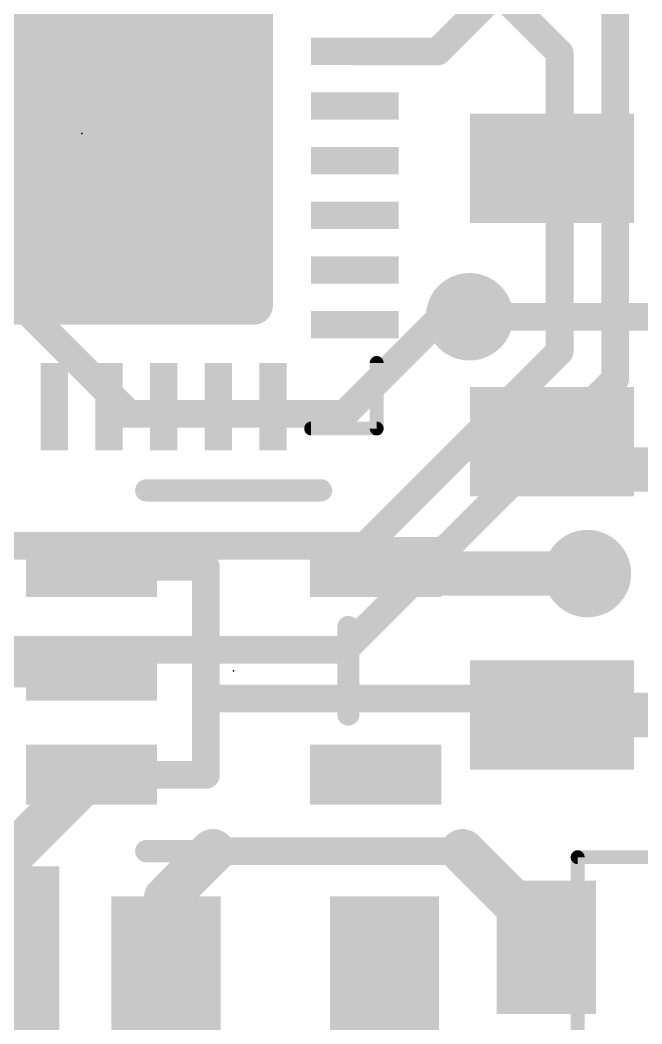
# Model space of a CAD drawing. Extents: x -19.6 to 14, y -19.9 to 18.9.
# Drawn here: x -2.34 to 3.36, y -5.2 to 3.98 of the extents above; entities that cross this region are included whole.
import ezdxf

# ---------------------------------------------------------------- set-up
doc = ezdxf.new("R2010")
doc.units = 0
for name, color, linetype in [('1', 12, 'CONTINUOUS'), ('16', 132, 'CONTINUOUS'), ('18', 110, 'CONTINUOUS'), ('20', 53, 'CONTINUOUS'), ('21', 40, 'CONTINUOUS'), ('23', 53, 'CONTINUOUS')]:
    doc.layers.add(name, color=color, linetype=linetype)

# ---------------------------------------------------------------- blocks, each defined once
blk = doc.blocks.new('RECT')
blk.add_solid([(-0.5, -0.5), (0.5, -0.5), (-0.5, 0.5), (0.5, 0.5)])
blk = doc.blocks.new('RECT560000X560000R10')
at = {"const_width": 0.175}
blk.add_lwpolyline([(1.6625, -1.575), (1.6625, 1.575, 0.4142), (1.575, 1.6625), (-1.575, 1.6625, 0.4142), (-1.6625, 1.575), (-1.6625, -1.575, 0.4142), (-1.575, -1.6625), (1.575, -1.6625, 0.4142)], format="xyb", close=True, dxfattribs=at)
blk.add_solid([(-1.6004, -1.6004), (1.6004, -1.6004), (-1.6004, 1.6004), (1.6004, 1.6004)])
blk = doc.blocks.new('ROUNDV')
at = {"const_width": 0.5}
blk.add_lwpolyline([(0, -0.25, 1), (0, 0.25, 1), (0, -0.25)], format="xyb", dxfattribs=at)

msp = doc.modelspace()

# ---------------------------------------------------------------- linework, layer by layer
at = {"layer": '1'}
for points, const_width in [([(0, 8.89, 0.4142), (-8.89, 0)], 0.3048), ([(8.89, 0, 0.4142), (0, 8.89)], 0.3048), ([(0.7284, 3.7608, 1), (0.7284, 3.6338)], 0.127), ([(1.4419, 3.7422, 1), (1.5317, 3.6524)], 0.127), ([(1.4868, 3.6338, 1), (1.4868, 3.7608)], 0.127), ([(-1.5851, 3.2608, 1), (-1.4581, 3.2608)], 0.127), ([(-1.4767, 3.2159, 1), (-1.5665, 3.3057)], 0.127), ([(-1.7081, 3.0108, 1), (-1.8351, 3.0108)], 0.127), ([(-1.7267, 2.9659, 1), (-1.8165, 3.0557)], 0.127), ([(-1.8165, 3.0557, 1), (-1.7267, 2.9659)], 0.127), ([(-1.8351, 2.9473, 1), (-1.7081, 2.9473)], 0.127), ([(1.778, 1.3335, 1), (1.778, 1.2065)], 0.127), ([(2.6058, 0.1988, 1), (2.4622, 0.0552)], 0.2032), ([(-8.89, 0, 0.4142), (0, -8.89)], 0.3048), ([(0, -8.89, 0.4142), (8.89, 0)], 0.3048), ([(2.788, -0.0254, 1), (2.788, -0.2286)], 0.2032), ([(2.7162, -0.1988, 1), (2.8598, -0.0552)], 0.2032), ([(0.9909, -0.9467, 1), (0.8473, -1.0903)], 0.2032), ([(-1.6811, -0.955, 1), (-1.6811, -1.082)], 0.127), ([(-0.5715, -1.0185, 1), (-0.6985, -1.0185)], 0.127), ([(-0.635, -1.082, 1), (-0.635, -0.955)], 0.127), ([(0.9801, -0.9779, 1), (0.9801, -1.1811)], 0.2032), ([(0.9083, -1.1513, 1), (1.0519, -1.0077)], 0.2032), ([(2.8575, -1.1811, 1), (2.8575, -0.9779)], 0.2032), ([(-1.6811, -2.0447, 1), (-1.6811, -1.8923)], 0.1524), ([(-0.5715, -2.2225, 1), (-0.6985, -2.2225)], 0.127), ([(-0.635, -2.159, 1), (-0.635, -2.286)], 0.127), ([(2.4284, -2.1776, 1), (2.3386, -2.2674)], 0.127), ([(2.3835, -2.286, 1), (2.3835, -2.159)], 0.127), ([(-0.6985, -2.2225, 1), (-0.5715, -2.2225)], 0.127), ([(2.534, -2.2714, 1), (2.534, -2.4746)], 0.2032), ([(2.4891, -2.4179, 1), (2.5789, -2.3281)], 0.127), ([(-1.6093, -2.9903, 1), (-1.7529, -2.8467)], 0.2032), ([(-1.6176, -2.9185, 1), (-1.7446, -2.9185)], 0.127), ([(-1.6811, -2.8575, 1), (-1.6811, -2.9845)], 0.127), ([(-0.635, -2.9845, 1), (-0.635, -2.8575)], 0.127), ([(-1.7446, -2.921, 1), (-1.6176, -2.921)], 0.127), ([(-0.6985, -2.921, 1), (-0.5715, -2.921)], 0.127), ([(-0.4997, -3.6913, 1), (-0.6433, -3.5477)], 0.2032), ([(1.7863, -3.5477, 1), (1.6427, -3.6913)], 0.2032), ([(-0.5715, -3.556, 1), (-0.5715, -3.683)], 0.127), ([(1.7145, -3.683, 1), (1.7145, -3.556)], 0.127), ([(-0.8984, -4.048, 1), (-1.1016, -4.048)], 0.2032), ([(-1.0718, -3.9762, 1), (-0.9282, -4.1198)], 0.2032), ([(2.544, -4.2585, 1), (2.417, -4.2585)], 0.127), ([(2.5821, -4.3855, 1), (2.3789, -4.3855)], 0.2032), ([(2.4087, -4.4573, 1), (2.5523, -4.3137)], 0.2032), ([(2.3789, -4.499, 1), (2.5821, -4.499)], 0.2032), ([(2.417, -4.499, 1), (2.544, -4.499)], 0.127)]:
    msp.add_lwpolyline(points, format="xyb", dxfattribs=dict(at, const_width=const_width))
for points, const_width in [([(-1.5216, 5.4473), (-1.5216, 3.2608)], 0.254), ([(1.4868, 3.6973), (2.2345, 4.445)], 0.254), ([(0.7284, 3.6973), (1.4868, 3.6973)], 0.254), ([(-1.5216, 3.2608), (-1.7716, 3.0108)], 0.254), ([(-3.0216, 1.7608), (-1.7716, 3.0108)], 0.254), ([(-1.7716, 3.0108), (-1.7716, 2.9473)], 0.254), ([(3.556, 1.27), (1.778, 1.27)], 0.254), ([(2.788, -0.127), (2.534, 0.127)], 0.4064), ([(4.064, -0.127), (2.788, -0.127)], 0.4064), ([(0.9191, -1.0185), (0.9801, -1.0795)], 0.4064), ([(-1.6811, -1.0185), (-0.635, -1.0185)], 0.254), ([(-0.635, -1.0185), (-0.635, -2.2225)], 0.254), ([(0.9801, -1.0795), (2.8575, -1.0795)], 0.4064), ([(-2.987, -1.9685), (-1.6811, -1.9685)], 0.3048), ([(-0.635, -2.2225), (-0.635, -2.921)], 0.254), ([(2.3835, -2.2225), (-0.635, -2.2225)], 0.254), ([(2.534, -2.373), (2.3835, -2.2225)], 0.254), ([(2.534, -2.373), (8.134, -2.373)], 0.4064), ([(-2.5965, -3.8339), (-1.6811, -2.9185)], 0.4064), ([(-1.6811, -2.921), (-1.6811, -2.9185)], 0.254), ([(-0.635, -2.921), (-1.6811, -2.921)], 0.254), ([(-0.5715, -3.6195), (-1, -4.048)], 0.4064), ([(1.7145, -3.6195), (2.4805, -4.3855)], 0.4064), ([(1.7145, -3.6195), (-0.5715, -3.6195)], 0.254), ([(-1, -4.048), (-1, -6.333)], 0.4064), ([(2.4805, -4.499), (2.4805, -4.2585)], 0.254), ([(2.4805, -4.3855), (2.4805, -4.499)], 0.4064)]:
    msp.add_lwpolyline(points, dxfattribs=dict(at, const_width=const_width))
at = {"layer": '16'}
for points, const_width in [([(0, 8.89, 0.4142), (-8.89, 0)], 0.3048), ([(8.89, 0, 0.4142), (0, 8.89)], 0.3048), ([(2.667, 3.683, 1), (2.54, 3.683)], 0.127), ([(2.5586, 3.6381, 1), (2.6484, 3.7279)], 0.127), ([(1.524, 1.3335, 1), (1.524, 1.2065)], 0.127), ([(1.5689, 1.2251, 1), (1.4791, 1.3149)], 0.127), ([(1.778, 1.2065, 1), (1.778, 1.3335)], 0.127), ([(2.54, 0.9525, 1), (2.667, 0.9525)], 0.127), ([(2.6484, 0.9076, 1), (2.5586, 0.9974)], 0.127), ([(3.048, 0.6985, 1), (3.175, 0.6985)], 0.127), ([(3.1564, 0.6536, 1), (3.0666, 0.7434)], 0.127), ([(-1.3335, 0.4445, 1), (-1.4605, 0.4445)], 0.127), ([(-1.4419, 0.3996, 1), (-1.3521, 0.4894)], 0.127), ([(-1.397, 0.4445, 1), (-1.397, 0.3175)], 0.127), ([(0.5901, 0.4259, 1), (0.6799, 0.3361)], 0.127), ([(0.635, 0.3175, 1), (0.635, 0.4445)], 0.127), ([(-1.4605, 0.381, 1), (-1.3335, 0.381)], 0.127), ([(-8.89, 0, 0.4142), (0, -8.89)], 0.3048), ([(0, -8.89, 0.4142), (8.89, 0)], 0.3048), ([(0.7806, -0.7806, 1), (0.8704, -0.8704)], 0.127), ([(0.8255, -0.889, 1), (0.8255, -0.762)], 0.127), ([(0.635, -1.8415, 1), (0.635, -1.7145)], 0.127), ([(0.5901, -1.7331, 1), (0.6799, -1.8229)], 0.127)]:
    msp.add_lwpolyline(points, format="xyb", dxfattribs=dict(at, const_width=const_width))
at = {"layer": '16', "const_width": 0.254}
for points in [[(0.508, 5.7785), (2.6035, 3.683)], [(3.1115, 5.2705), (3.1115, 0.6985)], [(2.6035, 3.683), (2.6035, 0.9525)], [(-1.397, 0.4445), (-4.1275, 3.175)], [(0.635, 0.381), (1.524, 1.27)], [(1.524, 1.27), (1.778, 1.27)], [(2.6035, 0.9525), (0.8255, -0.8255)], [(0.635, -1.778), (3.1115, 0.6985)], [(-1.397, 0.381), (-1.397, 0.4445)], [(-1.397, 0.381), (0.635, 0.381)], [(0.8255, -0.8255), (-6.6675, -0.8255)], [(0.635, -1.778), (-4.699, -1.778)]]:
    msp.add_lwpolyline(points, dxfattribs=at)
at = {"layer": '20'}
msp.add_arc((0, -0.0023), 13.9929, 105.8, 74.2, dxfattribs=at)
at = {"layer": '21'}
for points, const_width in [([(0.9284, 0.8473), (0.9284, 0.2473)], 0.127), ([(0.9284, 0.2473), (0.3284, 0.2473)], 0.127), ([(0.419, -0.3185), (-1.181, -0.3185)], 0.2032), ([(0.669, -1.5685), (0.669, -2.3685)], 0.2032), ([(0.419, -3.6185), (-1.181, -3.6185)], 0.2032), ([(2.768, -5.324), (2.768, -3.674)], 0.127), ([(2.768, -3.674), (5.468, -3.674)], 0.127)]:
    msp.add_lwpolyline(points, dxfattribs=dict(at, const_width=const_width))
for points, const_width in [([(0.9601, 0.8473, 1), (0.8966, 0.8473)], 0.0635), ([(0.3284, 0.2791, 1), (0.3284, 0.2156)], 0.0635), ([(0.8966, 0.2473, 1), (0.9601, 0.2473)], 0.0635), ([(0.9284, 0.2156, 1), (0.9284, 0.2791)], 0.0635), ([(-1.181, -0.2677, 1), (-1.181, -0.3693)], 0.1016), ([(0.419, -0.3693, 1), (0.419, -0.2677)], 0.1016), ([(0.7198, -1.5685, 1), (0.6182, -1.5685)], 0.1016), ([(0.6182, -2.3685, 1), (0.7198, -2.3685)], 0.1016), ([(-1.181, -3.5677, 1), (-1.181, -3.6693)], 0.1016), ([(0.419, -3.6693, 1), (0.419, -3.5677)], 0.1016), ([(2.7998, -3.674, 1), (2.7363, -3.674)], 0.0635), ([(2.768, -3.6423, 1), (2.768, -3.7058)], 0.0635)]:
    msp.add_lwpolyline(points, format="xyb", dxfattribs=dict(at, const_width=const_width))
at = {"layer": '23'}
for p in [(-1.7716, 2.9473), (-0.381, -1.9685)]:
    msp.add_point(p, dxfattribs=at)

# ---------------------------------------------------------------- block references
at = {"layer": '1'}
msp.add_blockref('RECT560000X560000R10', (-1.7716, 2.9473), dxfattribs=at)
for p, xscale, yscale, rotation in [((0.7284, 3.6973), 0.25, 0.8, 270), ((0.7284, 3.1973), 0.25, 0.8, 270), ((0.7284, 2.6973), 0.25, 0.8, 270), ((0.7284, 2.1973), 0.25, 0.8, 270), ((0.7284, 1.6973), 0.25, 0.8, 270), ((0.7284, 1.1973), 0.25, 0.8, 270), ((-2.0216, 0.4473), 0.25, 0.8, 180), ((-1.5216, 0.4473), 0.25, 0.8, 180), ((-1.0216, 0.4473), 0.25, 0.8, 180), ((-0.5216, 0.4473), 0.25, 0.8, 180), ((-0.0216, 0.4473), 0.25, 0.8, 180), ((-1.6811, -1.0185), 0.55, 1.2, 270), ((0.9191, -1.0185), 0.55, 1.2, 270), ((-1.6811, -1.9685), 0.55, 1.2, 270), ((-1.6811, -2.9185), 0.55, 1.2, 270), ((0.9191, -2.9185), 0.55, 1.2, 270), ((-2.5965, -4.5085), 1.24, 1.5, 180), ((2.4805, -4.499), 0.91, 1.22, 180)]:
    msp.add_blockref('RECT', p, dxfattribs=dict(at, xscale=xscale, yscale=yscale, rotation=rotation))
for p, yscale, rotation in [((2.534, 2.627), 1.5, 90), ((2.534, 0.127), 1.5, 90), ((2.534, -2.373), 1.5, 90), ((-1, -6.333), 4.6, 180), ((1, -6.333), 4.6, 180)]:
    msp.add_blockref('RECT', p, dxfattribs=dict(at, yscale=yscale, rotation=rotation))
at = {"layer": '18', "xscale": 0.8001, "yscale": 0.8001}
for p in [(1.778, 1.27), (1.778, 1.27), (2.8575, -1.0795), (2.8575, -1.0795)]:
    msp.add_blockref('ROUNDV', p, dxfattribs=at)

doc.saveas('drawing.dxf')
